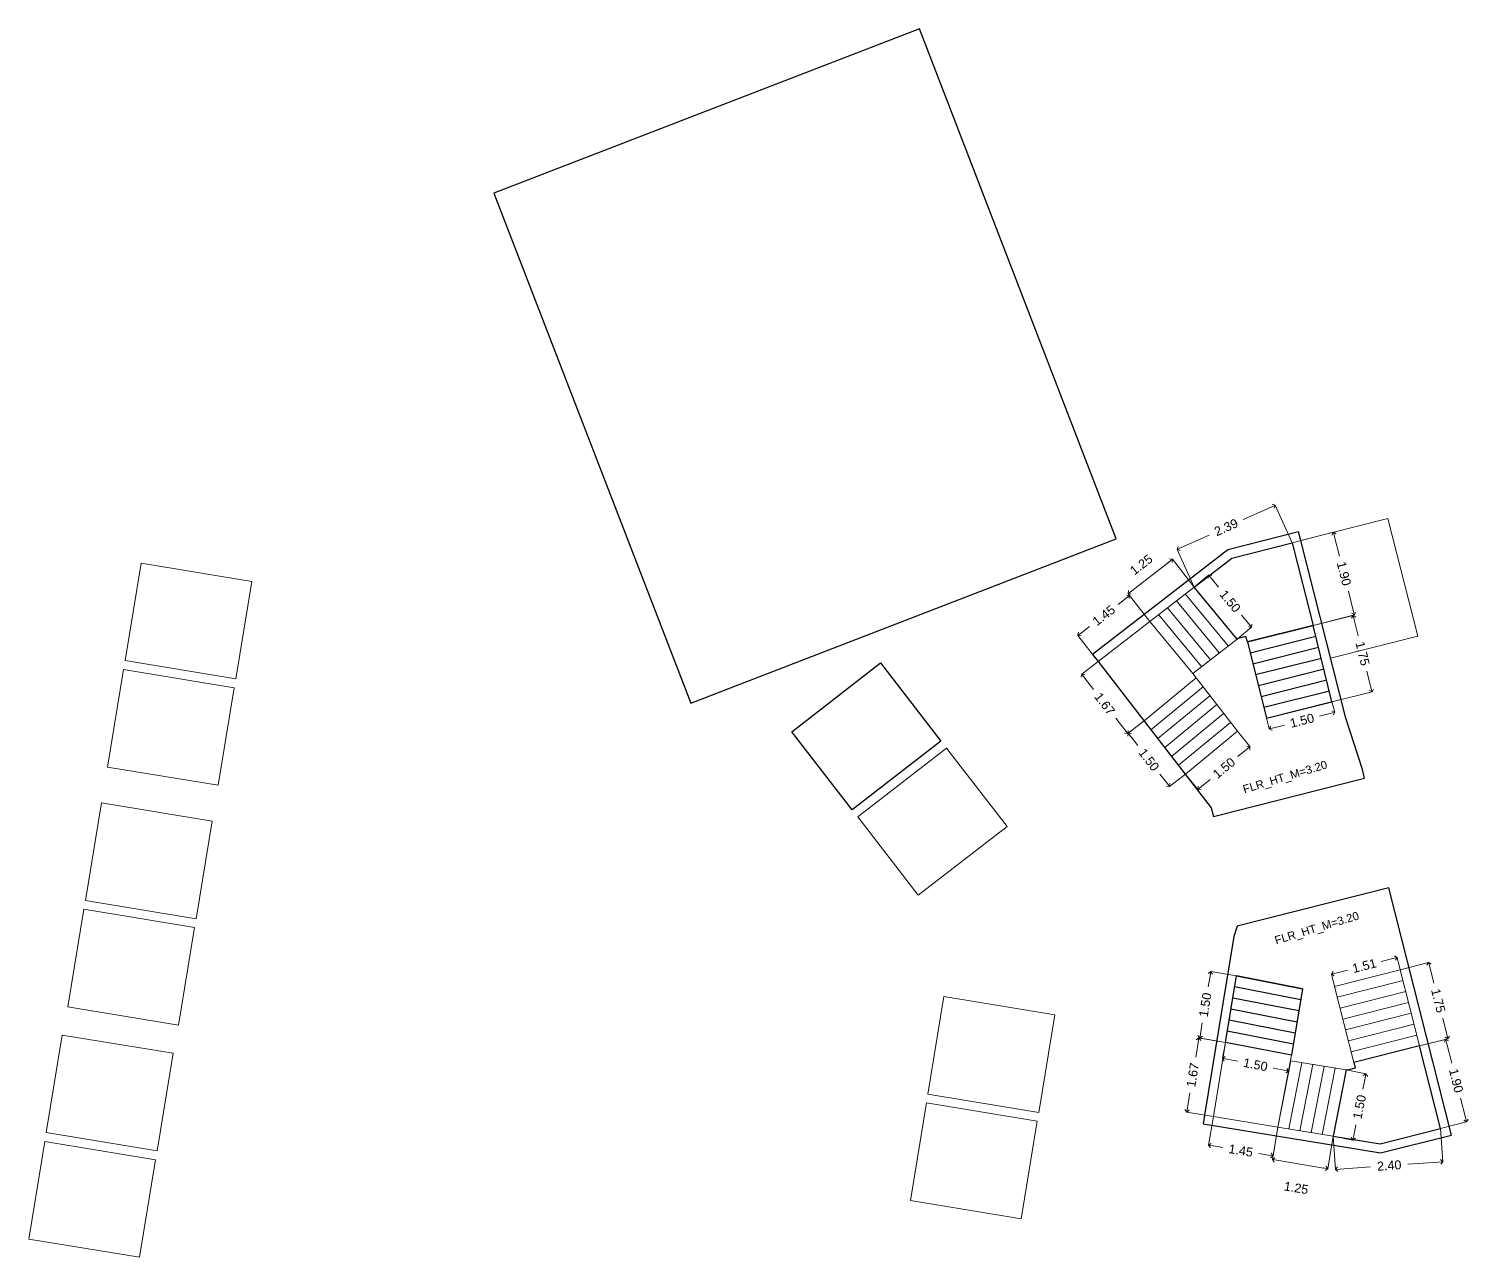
# Model space of a CAD drawing. Header units: metres. Extents: x 0 to 2611, y 0 to 3637.
# Drawn here: x 2385.26 to 2417.3, y 3242.63 to 3269.97 of the extents above; entities that cross this region are included whole.
import ezdxf

# ---------------------------------------------------------------- set-up
doc = ezdxf.new("R2010")
doc.units = ezdxf.units.M
doc.header["$LTSCALE"] = 0.1
for name, color, linetype in [('BLK_1_FLR_1_CARPET_AREA', 4, 'Continuous'), ('BLK_1_FLR_1_LIFT_16', 1, 'Continuous'), ('BLK_1_FLR_1_STAIR_7', 7, 'Continuous'), ('BLK_1_FLR_1_STAIR_7_FLIGHT_3', 7, 'Continuous'), ('BLK_1_FLR_1_STAIR_7_LANDING_2', 7, 'Continuous'), ('BLK_1_FLR_1_STAIR_8', 7, 'Continuous'), ('BLK_1_FLR_1_STAIR_8_FLIGHT_3', 7, 'Continuous'), ('BLK_1_FLR_1_STAIR_8_LANDING_2', 7, 'Continuous')]:
    doc.layers.add(name, color=color, linetype=linetype)
for name, color, linetype, lineweight in [('BLK_1_FLR_1_LIFT_17', 1, 'Continuous', 0), ('BLK_1_FLR_1_LIFT_18', 1, 'Continuous', 0), ('BLK_1_FLR_1_LIFT_19', 1, 'Continuous', 0), ('BLK_1_FLR_1_LIFT_20', 1, 'Continuous', 0), ('BLK_1_FLR_1_LIFT_21', 1, 'Continuous', 0), ('BLK_1_FLR_1_LIFT_22', 1, 'Continuous', 0), ('BLK_1_FLR_1_LIFT_23', 1, 'Continuous', 0), ('BLK_1_FLR_1_LIFT_24', 1, 'Continuous', 0), ('BLK_1_FLR_1_LIFT_25', 1, 'Continuous', 0), ('BLK_1_FLR_1_LIFT_26', 1, 'Continuous', 0), ('BLK_1_FLR_1_STAIR_7_FLIGHT_1', 7, 'Continuous', 0), ('BLK_1_FLR_1_STAIR_7_FLIGHT_2', 7, 'Continuous', 0), ('BLK_1_FLR_1_STAIR_7_LANDING_1', 7, 'Continuous', 0), ('BLK_1_FLR_1_STAIR_8_FLIGHT_1', 7, 'Continuous', 0), ('BLK_1_FLR_1_STAIR_8_FLIGHT_2', 7, 'Continuous', 0), ('BLK_1_FLR_1_STAIR_8_LANDING_1', 7, 'Continuous', 0), ('PLAN', 7, 'Continuous', 40)]:
    doc.layers.add(name, color=color, linetype=linetype, lineweight=lineweight)
doc.styles.add('Arial', font='arial.ttf', dxfattribs={"height": 0.2})
doc.styles.get("Standard").update_dxf_attribs({"font": 'arial.ttf'})
doc.dimstyles.new('Standard$0', dxfattribs={"dimtxt": 0.2, "dimasz": 0.1, "dimexe": 0, "dimexo": 0, "dimgap": 0.1525, "dimtad": 0, "dimzin": 3, "dimdsep": 46, "dimtxsty": 'Arial', "dimblk": 'OPEN90', "dimcen": 0.09, "dimclrd": 8, "dimclre": 8, "dimclrt": 7, "dimadec": 0, "dimazin": 0, "dimtfac": 1, "dimtofl": 0, "dimtmove": 2, "dimatfit": 2, "dimfxl": 1, "dimtolj": 1, "dimtzin": 0, "dimlwd": 9, "dimlwe": 9, "dimarcsym": 0})

# ---------------------------------------------------------------- blocks, each defined once
blk = doc.blocks.new('_Open90')
at = {"layer": 'PLAN', "color": 0, "lineweight": -2}
for p, q in [((0, 0), (-1, 0)), ((-0.5, 0.5), (0, 0)), ((0, 0), (-0.5, -0.5))]:
    blk.add_line(p, q, dxfattribs=at)
blk = doc.blocks.new('*D117')
at = {"layer": 'BLK_1_FLR_1_STAIR_7_FLIGHT_2', "color": 8, "lineweight": 9, "transparency": 16777216}
for p, q in [((2410.637, 3258.105), (2409.807, 3257.461)), ((2411.197, 3257.547), (2410.716, 3258.166)), ((2410.209, 3256.78), (2409.728, 3257.4))]:
    blk.add_line(p, q, dxfattribs=at)
at = {"layer": 'Defpoints', "color": 0, "transparency": 16777216}
for p in [(2409.728, 3257.4), (2411.197, 3257.547, -0.001), (2410.209, 3256.78, -0.001)]:
    blk.add_point(p, dxfattribs=at)
at = {"layer": 'BLK_1_FLR_1_STAIR_7_FLIGHT_2', "color": 8, "lineweight": 9, "transparency": 16777216, "xscale": 0.1, "yscale": 0.1, "zscale": 0.1}
for p, rotation in [((2410.716, 3258.166), 37.80368341313372), ((2409.728, 3257.4), 217.8036834131335)]:
    blk.add_blockref('_Open90', p, dxfattribs=dict(at, rotation=rotation))
at = {"layer": 'BLK_1_FLR_1_STAIR_7_FLIGHT_2', "color": 7, "transparency": 16777216, "insert": (2410.02, 3258.045), "char_height": 0.2, "attachment_point": 5, "rotation": 37.8037, "style": 'Arial'}
blk.add_mtext('\\A1;1.25', dxfattribs=at)
blk = doc.blocks.new('*D118')
at = {"layer": 'BLK_1_FLR_1_STAIR_7_FLIGHT_2', "color": 8, "lineweight": 9, "transparency": 16777216}
for p, q in [((2411.197, 3257.547), (2411.519, 3257.812)), ((2411.582, 3257.735), (2411.74, 3257.543)), ((2412.411, 3256.731), (2412.253, 3256.922)), ((2412.153, 3256.388), (2412.475, 3256.653))]:
    blk.add_line(p, q, dxfattribs=at)
at = {"layer": 'Defpoints', "color": 0, "transparency": 16777216}
for p in [(2411.519, 3257.812), (2411.197, 3257.547, -0.001), (2412.153, 3256.388, -0.001)]:
    blk.add_point(p, dxfattribs=at)
at = {"layer": 'BLK_1_FLR_1_STAIR_7_FLIGHT_2', "color": 8, "lineweight": 9, "transparency": 16777216, "xscale": 0.1, "yscale": 0.1, "zscale": 0.1}
for p, rotation in [((2411.519, 3257.812), 129.5226116136823), ((2412.475, 3256.653), 309.5226116136823)]:
    blk.add_blockref('_Open90', p, dxfattribs=dict(at, rotation=rotation))
at = {"layer": 'BLK_1_FLR_1_STAIR_7_FLIGHT_2', "color": 7, "transparency": 16777216, "insert": (2411.997, 3257.233), "char_height": 0.2, "attachment_point": 5, "rotation": 309.5226, "style": 'Arial'}
blk.add_mtext('\\A1;1.50', dxfattribs=at)
blk = doc.blocks.new('*D119')
at = {"layer": 'BLK_1_FLR_1_STAIR_7_FLIGHT_3', "color": 8, "lineweight": 9, "transparency": 16777216}
for p, q in [((2413.844, 3256.695), (2414.735, 3256.916)), ((2414.759, 3256.819), (2414.849, 3256.458)), ((2415.132, 3255.314), (2415.043, 3255.675)), ((2414.264, 3254.996), (2415.156, 3255.217))]:
    blk.add_line(p, q, dxfattribs=at)
at = {"layer": 'Defpoints', "color": 0, "transparency": 16777216}
for p in [(2413.844, 3256.695, -0.001), (2415.156, 3255.217), (2414.264, 3254.996, -0.001)]:
    blk.add_point(p, dxfattribs=at)
at = {"layer": 'BLK_1_FLR_1_STAIR_7_FLIGHT_3', "color": 8, "lineweight": 9, "transparency": 16777216, "xscale": 0.1, "yscale": 0.1, "zscale": 0.1}
for p, rotation in [((2414.735, 3256.916), 103.9040227827739), ((2415.156, 3255.217), 283.9040227827741)]:
    blk.add_blockref('_Open90', p, dxfattribs=dict(at, rotation=rotation))
at = {"layer": 'BLK_1_FLR_1_STAIR_7_FLIGHT_3', "color": 7, "transparency": 16777216, "insert": (2414.946, 3256.066), "char_height": 0.2, "attachment_point": 5, "rotation": 283.904, "style": 'Arial'}
blk.add_mtext('\\A1;1.75', dxfattribs=at)
blk = doc.blocks.new('*D120')
at = {"layer": 'BLK_1_FLR_1_STAIR_7_FLIGHT_3', "color": 8, "lineweight": 9, "transparency": 16777216}
for p, q in [((2414.264, 3254.996), (2414.325, 3254.759)), ((2412.81, 3254.628), (2412.87, 3254.39)), ((2412.967, 3254.415), (2413.207, 3254.476)), ((2414.228, 3254.734), (2413.988, 3254.673))]:
    blk.add_line(p, q, dxfattribs=at)
at = {"layer": 'Defpoints', "color": 0, "transparency": 16777216}
for p in [(2414.264, 3254.996, -0.001), (2412.81, 3254.628, -0.001), (2412.87, 3254.39)]:
    blk.add_point(p, dxfattribs=at)
at = {"layer": 'BLK_1_FLR_1_STAIR_7_FLIGHT_3', "color": 8, "lineweight": 9, "transparency": 16777216, "xscale": 0.1, "yscale": 0.1, "zscale": 0.1}
for p, rotation in [((2414.325, 3254.759), 14.2100642289319), ((2412.87, 3254.39), 194.2100642289318)]:
    blk.add_blockref('_Open90', p, dxfattribs=dict(at, rotation=rotation))
at = {"layer": 'BLK_1_FLR_1_STAIR_7_FLIGHT_3', "color": 7, "transparency": 16777216, "insert": (2413.598, 3254.575), "char_height": 0.2, "attachment_point": 5, "rotation": 14.2101, "style": 'Arial'}
blk.add_mtext('\\A1;1.50', dxfattribs=at)
blk = doc.blocks.new('*D121')
at = {"layer": 'BLK_1_FLR_1_STAIR_7_FLIGHT_1', "color": 8, "lineweight": 9, "transparency": 16777216}
for p, q in [((2410.083, 3254.569), (2409.73, 3254.296)), ((2409.792, 3254.217), (2409.943, 3254.021)), ((2410.588, 3253.189), (2410.436, 3253.385)), ((2411.001, 3253.382), (2410.649, 3253.109))]:
    blk.add_line(p, q, dxfattribs=at)
at = {"layer": 'Defpoints', "color": 0, "transparency": 16777216}
for p in [(2410.083, 3254.569, -0.001), (2409.73, 3254.296), (2411.001, 3253.382, -0.001)]:
    blk.add_point(p, dxfattribs=at)
at = {"layer": 'BLK_1_FLR_1_STAIR_7_FLIGHT_1', "color": 8, "lineweight": 9, "transparency": 16777216, "xscale": 0.1, "yscale": 0.1, "zscale": 0.1}
for p, rotation in [((2409.73, 3254.296), 127.7445963130572), ((2410.649, 3253.109), 307.7445963130572)]:
    blk.add_blockref('_Open90', p, dxfattribs=dict(at, rotation=rotation))
at = {"layer": 'BLK_1_FLR_1_STAIR_7_FLIGHT_1', "color": 7, "transparency": 16777216, "insert": (2410.19, 3253.703), "char_height": 0.2, "attachment_point": 5, "rotation": 307.7446, "style": 'Arial'}
blk.add_mtext('\\A1;1.50', dxfattribs=at)
blk = doc.blocks.new('*D122')
at = {"layer": 'BLK_1_FLR_1_STAIR_7_FLIGHT_1', "color": 8, "lineweight": 9, "transparency": 16777216}
for p, q in [((2412.159, 3254.337), (2412.44, 3253.997)), ((2412.363, 3253.933), (2412.172, 3253.776)), ((2411.001, 3253.382), (2411.282, 3253.042)), ((2411.359, 3253.106), (2411.551, 3253.263))]:
    blk.add_line(p, q, dxfattribs=at)
at = {"layer": 'Defpoints', "color": 0, "transparency": 16777216}
for p in [(2412.159, 3254.337, -0.001), (2411.001, 3253.382, -0.001), (2411.282, 3253.042)]:
    blk.add_point(p, dxfattribs=at)
at = {"layer": 'BLK_1_FLR_1_STAIR_7_FLIGHT_1', "color": 8, "lineweight": 9, "transparency": 16777216, "xscale": 0.1, "yscale": 0.1, "zscale": 0.1}
for p, rotation in [((2412.44, 3253.997), 39.52261172621025), ((2411.282, 3253.042), 219.5226117262103)]:
    blk.add_blockref('_Open90', p, dxfattribs=dict(at, rotation=rotation))
at = {"layer": 'BLK_1_FLR_1_STAIR_7_FLIGHT_1', "color": 7, "transparency": 16777216, "insert": (2411.861, 3253.519), "char_height": 0.2, "attachment_point": 5, "rotation": 39.5226, "style": 'Arial'}
blk.add_mtext('\\A1;1.50', dxfattribs=at)
blk = doc.blocks.new('*D123')
at = {"layer": 'BLK_1_FLR_1_STAIR_7_LANDING_2', "color": 8, "lineweight": 9, "transparency": 16777216}
for p, q in [((2413.378, 3258.533), (2414.298, 3258.766)), ((2414.322, 3258.669), (2414.432, 3258.237)), ((2414.739, 3257.025), (2414.63, 3257.457)), ((2413.844, 3256.695), (2414.763, 3256.928))]:
    blk.add_line(p, q, dxfattribs=at)
at = {"layer": 'Defpoints', "color": 0, "transparency": 16777216}
for p in [(2413.378, 3258.533, -0.001), (2414.763, 3256.928), (2413.844, 3256.695, -0.001)]:
    blk.add_point(p, dxfattribs=at)
at = {"layer": 'BLK_1_FLR_1_STAIR_7_LANDING_2', "color": 8, "lineweight": 9, "transparency": 16777216, "xscale": 0.1, "yscale": 0.1, "zscale": 0.1}
for p, rotation in [((2414.298, 3258.766), 104.2100641401469), ((2414.763, 3256.928), 284.2100641401469)]:
    blk.add_blockref('_Open90', p, dxfattribs=dict(at, rotation=rotation))
at = {"layer": 'BLK_1_FLR_1_STAIR_7_LANDING_2', "color": 7, "transparency": 16777216, "insert": (2414.531, 3257.847), "char_height": 0.2, "attachment_point": 5, "rotation": 284.2101, "style": 'Arial'}
blk.add_mtext('\\A1;1.90', dxfattribs=at)
blk = doc.blocks.new('*D124')
at = {"layer": 'BLK_1_FLR_1_STAIR_7_LANDING_1', "color": 8, "lineweight": 9, "transparency": 16777216}
for p, q in [((2409.059, 3255.891), (2408.694, 3255.609)), ((2408.756, 3255.53), (2408.96, 3255.266)), ((2409.657, 3254.366), (2409.453, 3254.629)), ((2410.083, 3254.569), (2409.718, 3254.287))]:
    blk.add_line(p, q, dxfattribs=at)
at = {"layer": 'Defpoints', "color": 0, "transparency": 16777216}
for p in [(2409.059, 3255.891, -0.001), (2408.694, 3255.609), (2410.083, 3254.569, -0.001)]:
    blk.add_point(p, dxfattribs=at)
at = {"layer": 'BLK_1_FLR_1_STAIR_7_LANDING_1', "color": 8, "lineweight": 9, "transparency": 16777216, "xscale": 0.1, "yscale": 0.1, "zscale": 0.1}
for p, rotation in [((2408.694, 3255.609), 127.7445963072717), ((2409.718, 3254.287), 307.7445963072717)]:
    blk.add_blockref('_Open90', p, dxfattribs=dict(at, rotation=rotation))
at = {"layer": 'BLK_1_FLR_1_STAIR_7_LANDING_1', "color": 7, "transparency": 16777216, "insert": (2409.206, 3254.948), "char_height": 0.2, "attachment_point": 5, "rotation": 307.7446, "style": 'Arial'}
blk.add_mtext('\\A1;1.67', dxfattribs=at)
blk = doc.blocks.new('*D125')
at = {"layer": 'BLK_1_FLR_1_STAIR_7_LANDING_1', "color": 8, "lineweight": 9, "transparency": 16777216}
for p, q in [((2410.209, 3256.78), (2409.761, 3257.36)), ((2409.682, 3257.298), (2409.505, 3257.162)), ((2409.059, 3255.891), (2408.611, 3256.47)), ((2408.69, 3256.532), (2408.867, 3256.668))]:
    blk.add_line(p, q, dxfattribs=at)
at = {"layer": 'Defpoints', "color": 0, "transparency": 16777216}
for p in [(2410.209, 3256.78, -0.001), (2408.611, 3256.47), (2409.059, 3255.891, -0.001)]:
    blk.add_point(p, dxfattribs=at)
at = {"layer": 'BLK_1_FLR_1_STAIR_7_LANDING_1', "color": 8, "lineweight": 9, "transparency": 16777216, "xscale": 0.1, "yscale": 0.1, "zscale": 0.1}
for p, rotation in [((2409.761, 3257.36), 37.71290146809902), ((2408.611, 3256.47), 217.712901468099)]:
    blk.add_blockref('_Open90', p, dxfattribs=dict(at, rotation=rotation))
at = {"layer": 'BLK_1_FLR_1_STAIR_7_LANDING_1', "color": 7, "transparency": 16777216, "insert": (2409.186, 3256.915), "char_height": 0.2, "attachment_point": 5, "rotation": 37.7129, "style": 'Arial'}
blk.add_mtext('\\A1;1.45', dxfattribs=at)
blk = doc.blocks.new('*D126')
at = {"layer": 'BLK_1_FLR_1_STAIR_7_LANDING_2', "color": 8, "lineweight": 9, "transparency": 16777216}
for p, q in [((2412.909, 3259.329), (2412.287, 3259.048)), ((2413.378, 3258.533), (2413, 3259.37)), ((2410.91, 3258.425), (2411.532, 3258.706)), ((2411.197, 3257.547), (2410.819, 3258.384))]:
    blk.add_line(p, q, dxfattribs=at)
at = {"layer": 'Defpoints', "color": 0, "transparency": 16777216}
for p in [(2413, 3259.37), (2413.378, 3258.533, -0.001), (2411.197, 3257.547, -0.001)]:
    blk.add_point(p, dxfattribs=at)
at = {"layer": 'BLK_1_FLR_1_STAIR_7_LANDING_2', "color": 8, "lineweight": 9, "transparency": 16777216, "xscale": 0.1, "yscale": 0.1, "zscale": 0.1}
for p, rotation in [((2413, 3259.37), 24.33606622832225), ((2410.819, 3258.384), 204.3360662283223)]:
    blk.add_blockref('_Open90', p, dxfattribs=dict(at, rotation=rotation))
at = {"layer": 'BLK_1_FLR_1_STAIR_7_LANDING_2', "color": 7, "transparency": 16777216, "insert": (2411.909, 3258.877), "char_height": 0.2, "attachment_point": 5, "rotation": 24.3361, "style": 'Arial'}
blk.add_mtext('\\A1;2.39', dxfattribs=at)
blk = doc.blocks.new('*D127')
at = {"layer": 'BLK_1_FLR_1_STAIR_8_FLIGHT_1', "color": 8, "lineweight": 9, "transparency": 16777216}
for p, q in [((2415.785, 3249.03), (2416.415, 3249.189)), ((2416.44, 3249.092), (2416.531, 3248.732)), ((2416.82, 3247.59), (2416.729, 3247.95)), ((2416.215, 3247.333), (2416.845, 3247.493))]:
    blk.add_line(p, q, dxfattribs=at)
at = {"layer": 'Defpoints', "color": 0, "transparency": 16777216}
for p in [(2415.785, 3249.03, 0), (2416.845, 3247.493), (2416.215, 3247.333, 0)]:
    blk.add_point(p, dxfattribs=at)
at = {"layer": 'BLK_1_FLR_1_STAIR_8_FLIGHT_1', "color": 8, "lineweight": 9, "transparency": 16777216, "xscale": 0.1, "yscale": 0.1, "zscale": 0.1}
for p, rotation in [((2416.415, 3249.189), 104.2100641402182), ((2416.845, 3247.493), 284.2100641402182)]:
    blk.add_blockref('_Open90', p, dxfattribs=dict(at, rotation=rotation))
at = {"layer": 'BLK_1_FLR_1_STAIR_8_FLIGHT_1', "color": 7, "transparency": 16777216, "insert": (2416.63, 3248.341), "char_height": 0.2, "attachment_point": 5, "rotation": 284.2101, "style": 'Arial'}
blk.add_mtext('\\A1;1.75', dxfattribs=at)
blk = doc.blocks.new('*D128')
at = {"layer": 'BLK_1_FLR_1_STAIR_8_FLIGHT_1', "color": 8, "lineweight": 9, "transparency": 16777216}
for p, q in [((2415.619, 3249.277), (2415.356, 3249.211)), ((2415.785, 3249.03), (2415.716, 3249.302)), ((2414.322, 3248.659), (2414.253, 3248.931)), ((2414.35, 3248.956), (2414.613, 3249.022))]:
    blk.add_line(p, q, dxfattribs=at)
at = {"layer": 'Defpoints', "color": 0, "transparency": 16777216}
for p in [(2415.785, 3249.03, 0), (2414.253, 3248.931), (2414.322, 3248.659, 0)]:
    blk.add_point(p, dxfattribs=at)
at = {"layer": 'BLK_1_FLR_1_STAIR_8_FLIGHT_1', "color": 8, "lineweight": 9, "transparency": 16777216, "xscale": 0.1, "yscale": 0.1, "zscale": 0.1}
for p, rotation in [((2415.716, 3249.302), 14.21006422990144), ((2414.253, 3248.931), 194.2100642299014)]:
    blk.add_blockref('_Open90', p, dxfattribs=dict(at, rotation=rotation))
at = {"layer": 'BLK_1_FLR_1_STAIR_8_FLIGHT_1', "color": 7, "transparency": 16777216, "insert": (2414.984, 3249.116), "char_height": 0.2, "attachment_point": 5, "rotation": 14.2101, "style": 'Arial'}
blk.add_mtext('\\A1;1.51', dxfattribs=at)
blk = doc.blocks.new('*D129')
at = {"layer": 'BLK_1_FLR_1_STAIR_8_FLIGHT_2', "color": 8, "lineweight": 9, "transparency": 16777216}
for p, q in [((2414.581, 3246.798), (2415.021, 3246.711)), ((2415.002, 3246.613), (2414.954, 3246.37)), ((2414.75, 3245.337), (2414.798, 3245.58)), ((2414.291, 3245.325), (2414.731, 3245.239))]:
    blk.add_line(p, q, dxfattribs=at)
at = {"layer": 'Defpoints', "color": 0, "transparency": 16777216}
for p in [(2414.581, 3246.798, 0), (2414.291, 3245.325, 0), (2414.731, 3245.239)]:
    blk.add_point(p, dxfattribs=at)
at = {"layer": 'BLK_1_FLR_1_STAIR_8_FLIGHT_2', "color": 8, "lineweight": 9, "transparency": 16777216, "xscale": 0.1, "yscale": 0.1, "zscale": 0.1}
for p, rotation in [((2415.021, 3246.711), 78.85225358616057), ((2414.731, 3245.239), 258.8522535861605)]:
    blk.add_blockref('_Open90', p, dxfattribs=dict(at, rotation=rotation))
at = {"layer": 'BLK_1_FLR_1_STAIR_8_FLIGHT_2', "color": 7, "transparency": 16777216, "insert": (2414.876, 3245.975), "char_height": 0.2, "attachment_point": 5, "rotation": 78.8523, "style": 'Arial'}
blk.add_mtext('\\A1;1.50', dxfattribs=at)
blk = doc.blocks.new('*D130')
at = {"layer": 'BLK_1_FLR_1_STAIR_8_FLIGHT_2', "color": 8, "lineweight": 9, "transparency": 16777216}
for p, q in [((2413.058, 3245.528), (2412.939, 3244.803)), ((2414.291, 3245.325), (2414.172, 3244.6)), ((2414.073, 3244.616), (2413.037, 3244.787))]:
    blk.add_line(p, q, dxfattribs=at)
at = {"layer": 'Defpoints', "color": 0, "transparency": 16777216}
for p in [(2413.058, 3245.528, 0), (2414.291, 3245.325, 0), (2412.939, 3244.803)]:
    blk.add_point(p, dxfattribs=at)
at = {"layer": 'BLK_1_FLR_1_STAIR_8_FLIGHT_2', "color": 8, "lineweight": 9, "transparency": 16777216, "xscale": 0.1, "yscale": 0.1, "zscale": 0.1}
for p, rotation in [((2412.939, 3244.803), 170.6459484127541), ((2414.172, 3244.6), 350.6459484127542)]:
    blk.add_blockref('_Open90', p, dxfattribs=dict(at, rotation=rotation))
at = {"layer": 'BLK_1_FLR_1_STAIR_8_FLIGHT_2', "color": 7, "transparency": 16777216, "insert": (2413.468, 3244.173), "char_height": 0.2, "attachment_point": 5, "rotation": 350.6459, "style": 'Arial'}
blk.add_mtext('\\A1;1.25', dxfattribs=at)
blk = doc.blocks.new('*D131')
at = {"layer": 'BLK_1_FLR_1_STAIR_8_FLIGHT_3', "color": 8, "lineweight": 9, "transparency": 16777216}
for p, q in [((2411.895, 3247.413), (2411.826, 3247.06)), ((2413.367, 3247.124), (2413.298, 3246.771)), ((2411.924, 3247.041), (2412.167, 3246.993)), ((2413.2, 3246.791), (2412.957, 3246.838))]:
    blk.add_line(p, q, dxfattribs=at)
at = {"layer": 'Defpoints', "color": 0, "transparency": 16777216}
for p in [(2411.895, 3247.413, -0.001), (2413.367, 3247.124, -0.001), (2411.826, 3247.06)]:
    blk.add_point(p, dxfattribs=at)
at = {"layer": 'BLK_1_FLR_1_STAIR_8_FLIGHT_3', "color": 8, "lineweight": 9, "transparency": 16777216, "xscale": 0.1, "yscale": 0.1, "zscale": 0.1}
for p, rotation in [((2411.826, 3247.06), 168.8975166958058), ((2413.298, 3246.771), 348.8975166958058)]:
    blk.add_blockref('_Open90', p, dxfattribs=dict(at, rotation=rotation))
at = {"layer": 'BLK_1_FLR_1_STAIR_8_FLIGHT_3', "color": 7, "transparency": 16777216, "insert": (2412.562, 3246.916), "char_height": 0.2, "attachment_point": 5, "rotation": 348.8975, "style": 'Arial'}
blk.add_mtext('\\A1;1.50', dxfattribs=at)
blk = doc.blocks.new('*D132')
at = {"layer": 'BLK_1_FLR_1_STAIR_8_FLIGHT_3', "color": 8, "lineweight": 9, "transparency": 16777216}
for p, q in [((2411.55, 3248.889), (2411.509, 3248.645)), ((2412.138, 3248.894), (2411.566, 3248.988)), ((2411.339, 3247.606), (2411.379, 3247.85)), ((2411.895, 3247.413), (2411.323, 3247.507))]:
    blk.add_line(p, q, dxfattribs=at)
at = {"layer": 'Defpoints', "color": 0, "transparency": 16777216}
for p in [(2412.138, 3248.894, -0.001), (2411.323, 3247.507), (2411.895, 3247.413, -0.001)]:
    blk.add_point(p, dxfattribs=at)
at = {"layer": 'BLK_1_FLR_1_STAIR_8_FLIGHT_3', "color": 8, "lineweight": 9, "transparency": 16777216, "xscale": 0.1, "yscale": 0.1, "zscale": 0.1}
for p, rotation in [((2411.566, 3248.988), 80.67553199315991), ((2411.323, 3247.507), 260.67553199316)]:
    blk.add_blockref('_Open90', p, dxfattribs=dict(at, rotation=rotation))
at = {"layer": 'BLK_1_FLR_1_STAIR_8_FLIGHT_3', "color": 7, "transparency": 16777216, "insert": (2411.444, 3248.248), "char_height": 0.2, "attachment_point": 5, "rotation": 80.6755, "style": 'Arial'}
blk.add_mtext('\\A1;1.50', dxfattribs=at)
blk = doc.blocks.new('*D133')
at = {"layer": 'BLK_1_FLR_1_STAIR_8_LANDING_1', "color": 8, "lineweight": 9, "transparency": 16777216}
for p, q in [((2411.895, 3247.413), (2411.302, 3247.511)), ((2411.286, 3247.412), (2411.232, 3247.083)), ((2411.047, 3245.959), (2411.101, 3246.288)), ((2411.624, 3245.763), (2411.031, 3245.86))]:
    blk.add_line(p, q, dxfattribs=at)
at = {"layer": 'Defpoints', "color": 0, "transparency": 16777216}
for p in [(2411.895, 3247.413, -0.001), (2411.031, 3245.86), (2411.624, 3245.763, -0.001)]:
    blk.add_point(p, dxfattribs=at)
at = {"layer": 'BLK_1_FLR_1_STAIR_8_LANDING_1', "color": 8, "lineweight": 9, "transparency": 16777216, "xscale": 0.1, "yscale": 0.1, "zscale": 0.1}
for p, rotation in [((2411.302, 3247.511), 80.67553200184702), ((2411.031, 3245.86), 260.675532001847)]:
    blk.add_blockref('_Open90', p, dxfattribs=dict(at, rotation=rotation))
at = {"layer": 'BLK_1_FLR_1_STAIR_8_LANDING_1', "color": 7, "transparency": 16777216, "insert": (2411.166, 3246.686), "char_height": 0.2, "attachment_point": 5, "rotation": 80.6755, "style": 'Arial'}
blk.add_mtext('\\A1;1.67', dxfattribs=at)
blk = doc.blocks.new('*D134')
at = {"layer": 'BLK_1_FLR_1_STAIR_8_LANDING_1', "color": 8, "lineweight": 9, "transparency": 16777216}
for p, q in [((2411.624, 3245.763), (2411.519, 3245.122)), ((2413.058, 3245.528), (2412.953, 3244.887)), ((2411.618, 3245.106), (2411.838, 3245.07)), ((2412.855, 3244.903), (2412.634, 3244.939))]:
    blk.add_line(p, q, dxfattribs=at)
at = {"layer": 'Defpoints', "color": 0, "transparency": 16777216}
for p in [(2411.624, 3245.763, -0.001), (2413.058, 3245.528, -0.001), (2411.519, 3245.122)]:
    blk.add_point(p, dxfattribs=at)
at = {"layer": 'BLK_1_FLR_1_STAIR_8_LANDING_1', "color": 8, "lineweight": 9, "transparency": 16777216, "xscale": 0.1, "yscale": 0.1, "zscale": 0.1}
for p, rotation in [((2411.519, 3245.122), 170.7072269637881), ((2412.953, 3244.887), 350.7072269637882)]:
    blk.add_blockref('_Open90', p, dxfattribs=dict(at, rotation=rotation))
at = {"layer": 'BLK_1_FLR_1_STAIR_8_LANDING_1', "color": 7, "transparency": 16777216, "insert": (2412.236, 3245.004), "char_height": 0.2, "attachment_point": 5, "rotation": 350.7072, "style": 'Arial'}
blk.add_mtext('\\A1;1.45', dxfattribs=at)
blk = doc.blocks.new('*D135')
at = {"layer": 'BLK_1_FLR_1_STAIR_8_LANDING_2', "color": 8, "lineweight": 9, "transparency": 16777216}
for p, q in [((2416.215, 3247.333), (2416.795, 3247.48)), ((2416.82, 3247.383), (2416.929, 3246.951)), ((2417.236, 3245.739), (2417.127, 3246.171)), ((2416.68, 3245.495), (2417.261, 3245.642))]:
    blk.add_line(p, q, dxfattribs=at)
at = {"layer": 'Defpoints', "color": 0, "transparency": 16777216}
for p in [(2416.215, 3247.333, 0), (2417.261, 3245.642), (2416.68, 3245.495, 0)]:
    blk.add_point(p, dxfattribs=at)
at = {"layer": 'BLK_1_FLR_1_STAIR_8_LANDING_2', "color": 8, "lineweight": 9, "transparency": 16777216, "xscale": 0.1, "yscale": 0.1, "zscale": 0.1}
for p, rotation in [((2416.795, 3247.48), 104.2100641372238), ((2417.261, 3245.642), 284.2100641372238)]:
    blk.add_blockref('_Open90', p, dxfattribs=dict(at, rotation=rotation))
at = {"layer": 'BLK_1_FLR_1_STAIR_8_LANDING_2', "color": 7, "transparency": 16777216, "insert": (2417.028, 3246.561), "char_height": 0.2, "attachment_point": 5, "rotation": 284.2101, "style": 'Arial'}
blk.add_mtext('\\A1;1.90', dxfattribs=at)
blk = doc.blocks.new('*D136')
at = {"layer": 'BLK_1_FLR_1_STAIR_8_LANDING_2', "color": 8, "lineweight": 9, "transparency": 16777216}
for p, q in [((2414.291, 3245.325), (2414.344, 3244.586)), ((2416.68, 3245.495), (2416.733, 3244.756)), ((2414.443, 3244.593), (2415.125, 3244.642)), ((2416.633, 3244.749), (2415.951, 3244.7))]:
    blk.add_line(p, q, dxfattribs=at)
at = {"layer": 'Defpoints', "color": 0, "transparency": 16777216}
for p in [(2414.291, 3245.325, 0), (2416.68, 3245.495, 0), (2416.733, 3244.756)]:
    blk.add_point(p, dxfattribs=at)
at = {"layer": 'BLK_1_FLR_1_STAIR_8_LANDING_2', "color": 8, "lineweight": 9, "transparency": 16777216, "xscale": 0.1, "yscale": 0.1, "zscale": 0.1}
for p, rotation in [((2414.344, 3244.586), 184.0625935155147), ((2416.733, 3244.756), 4.062593515514707)]:
    blk.add_blockref('_Open90', p, dxfattribs=dict(at, rotation=rotation))
at = {"layer": 'BLK_1_FLR_1_STAIR_8_LANDING_2', "color": 7, "transparency": 16777216, "insert": (2415.538, 3244.671), "char_height": 0.2, "attachment_point": 5, "rotation": 4.0626, "style": 'Arial'}
blk.add_mtext('\\A1;2.40', dxfattribs=at)

msp = doc.modelspace()

# ---------------------------------------------------------------- linework, layer by layer
at = {"layer": 'BLK_1_FLR_1_CARPET_AREA', "color": 14, "elevation": 0}
msp.add_lwpolyline([(2399.991, 3254.966), (2409.462, 3258.62), (2405.083, 3269.974), (2395.609, 3266.318)], close=True, dxfattribs=at)
at = {"layer": 'BLK_1_FLR_1_LIFT_16', "color": 1, "elevation": -0.002}
msp.add_lwpolyline([(2403.586, 3252.588), (2402.239, 3254.328), (2404.215, 3255.858), (2405.562, 3254.119)], close=True, dxfattribs=at)
at = {"layer": 'BLK_1_FLR_1_LIFT_17', "color": 1, "elevation": -0.002}
msp.add_lwpolyline([(2405.055, 3250.691), (2403.708, 3252.43), (2405.685, 3253.961), (2407.032, 3252.221)], close=True, dxfattribs=at)
at = {"layer": 'BLK_1_FLR_1_LIFT_18', "color": 1, "elevation": -0.002}
msp.add_lwpolyline([(2405.27, 3246.26), (2405.627, 3248.431), (2408.094, 3248.026), (2407.737, 3245.855)], close=True, dxfattribs=at)
at = {"layer": 'BLK_1_FLR_1_LIFT_19', "color": 1, "elevation": -0.002}
msp.add_lwpolyline([(2404.881, 3243.892), (2405.238, 3246.063), (2407.701, 3245.658), (2407.344, 3243.487)], close=True, dxfattribs=at)
at = {"layer": 'BLK_1_FLR_1_LIFT_20', "color": 2, "elevation": -0.001}
msp.add_lwpolyline([(2413.572, 3258.583), (2415.511, 3259.073), (2416.174, 3256.456), (2414.235, 3255.965)], close=True, dxfattribs=at)
at = {"layer": 'BLK_1_FLR_1_LIFT_21', "color": 1, "elevation": -0.002}
msp.add_lwpolyline([(2385.258, 3243.035), (2385.615, 3245.206), (2388.078, 3244.801), (2387.721, 3242.63)], close=True, dxfattribs=at)
at = {"layer": 'BLK_1_FLR_1_LIFT_22', "color": 1, "elevation": -0.002}
msp.add_lwpolyline([(2385.648, 3245.403), (2386.004, 3247.574), (2388.471, 3247.169), (2388.114, 3244.998)], close=True, dxfattribs=at)
at = {"layer": 'BLK_1_FLR_1_LIFT_23', "color": 1, "elevation": -0.002}
msp.add_lwpolyline([(2386.129, 3248.203), (2386.486, 3250.374), (2388.949, 3249.969), (2388.592, 3247.798)], close=True, dxfattribs=at)
at = {"layer": 'BLK_1_FLR_1_LIFT_24', "color": 1, "elevation": -0.002}
msp.add_lwpolyline([(2386.518, 3250.571), (2386.875, 3252.742), (2389.342, 3252.337), (2388.985, 3250.166)], close=True, dxfattribs=at)
at = {"layer": 'BLK_1_FLR_1_LIFT_25', "color": 1, "elevation": -0.002}
msp.add_lwpolyline([(2387.012, 3253.541), (2387.369, 3255.711), (2389.832, 3255.307), (2389.475, 3253.136)], close=True, dxfattribs=at)
at = {"layer": 'BLK_1_FLR_1_LIFT_26', "color": 1, "elevation": -0.002}
msp.add_lwpolyline([(2387.401, 3255.909), (2387.758, 3258.08), (2390.225, 3257.674), (2389.868, 3255.503)], close=True, dxfattribs=at)
at = {"layer": 'BLK_1_FLR_1_STAIR_7', "elevation": -0.001}
msp.add_lwpolyline([(2411.943, 3258.376), (2408.936, 3256.048), (2409.059, 3255.891), (2411.579, 3252.636), (2411.628, 3252.442), (2414.992, 3253.294), (2414.943, 3253.488), (2414.573, 3254.632), (2413.572, 3258.583), (2413.523, 3258.776)], close=True, dxfattribs=at)
at = {"layer": 'BLK_1_FLR_1_STAIR_7_FLIGHT_1', "color": 3, "extrusion": (-6.19216e-05, 1.29126e-05, 1)}
for p, q in [((2411.24, 3255.524, -0.001), (2410.083, 3254.569, -0.001)), ((2411.394, 3255.326, -0.001), (2410.236, 3254.371, -0.001)), ((2411.547, 3255.128, -0.001), (2410.389, 3254.173, -0.001)), ((2411.702, 3254.932, -0.001), (2410.542, 3253.976, -0.001)), ((2411.853, 3254.733, -0.001), (2410.695, 3253.778, -0.001)), ((2412.006, 3254.535, -0.001), (2410.848, 3253.58, -0.001)), ((2412.159, 3254.337, -0.001), (2411.001, 3253.382, -0.001))]:
    msp.add_line(p, q, dxfattribs=at)
at = {"layer": 'BLK_1_FLR_1_STAIR_7_FLIGHT_1', "elevation": -0.001}
msp.add_lwpolyline([(2411.001, 3253.382), (2412.159, 3254.337), (2411.24, 3255.524), (2410.083, 3254.569)], close=True, dxfattribs=at)
at = {"layer": 'BLK_1_FLR_1_STAIR_7_FLIGHT_2', "color": 3, "extrusion": (-6.19216e-05, 1.29126e-05, 1)}
for p, q in [((2410.999, 3257.394, -0.001), (2411.955, 3256.236, -0.001)), ((2411.197, 3257.547, -0.001), (2412.153, 3256.389, -0.001)), ((2410.604, 3257.088, -0.001), (2411.559, 3255.929, -0.001)), ((2410.801, 3257.241, -0.001), (2411.757, 3256.083, -0.001)), ((2410.209, 3256.78, -0.001), (2411.164, 3255.623, -0.001)), ((2410.406, 3256.934, -0.001), (2411.361, 3255.776, -0.001))]:
    msp.add_line(p, q, dxfattribs=at)
at = {"layer": 'BLK_1_FLR_1_STAIR_7_FLIGHT_2', "elevation": -0.001}
msp.add_lwpolyline([(2412.153, 3256.388), (2411.197, 3257.547), (2410.209, 3256.78), (2411.164, 3255.623)], close=True, dxfattribs=at)
at = {"layer": 'BLK_1_FLR_1_STAIR_7_FLIGHT_3', "color": 3, "extrusion": (-6.19216e-05, 1.29126e-05, 1)}
for p, q in [((2412.381, 3256.325, -0.001), (2413.844, 3256.695, -0.001)), ((2412.442, 3256.082, -0.001), (2413.905, 3256.453, -0.001)), ((2412.503, 3255.84, -0.001), (2413.967, 3256.21, -0.001)), ((2412.565, 3255.598, -0.001), (2414.028, 3255.968, -0.001)), ((2412.626, 3255.355, -0.001), (2414.089, 3255.726, -0.001)), ((2412.688, 3255.113, -0.001), (2414.151, 3255.483, -0.001)), ((2412.749, 3254.871, -0.001), (2414.212, 3255.241, -0.001)), ((2412.81, 3254.628, -0.001), (2414.273, 3254.999, -0.001))]:
    msp.add_line(p, q, dxfattribs=at)
at = {"layer": 'BLK_1_FLR_1_STAIR_7_FLIGHT_3', "elevation": -0.001}
msp.add_lwpolyline([(2412.81, 3254.628), (2414.264, 3254.996), (2413.844, 3256.695), (2412.381, 3256.325)], close=True, dxfattribs=at)
at = {"layer": 'BLK_1_FLR_1_STAIR_7_LANDING_1', "elevation": -0.001}
msp.add_lwpolyline([(2409.059, 3255.891), (2410.209, 3256.78), (2411.164, 3255.623), (2411.243, 3255.526), (2410.083, 3254.569)], close=True, dxfattribs=at)
at = {"layer": 'BLK_1_FLR_1_STAIR_7_LANDING_2', "elevation": -0.001}
msp.add_lwpolyline([(2411.197, 3257.547), (2412.032, 3258.193), (2413.378, 3258.533), (2413.844, 3256.695), (2412.381, 3256.325), (2412.349, 3256.449), (2412.173, 3256.405), (2412.153, 3256.388)], close=True, dxfattribs=at)
at = {"layer": 'BLK_1_FLR_1_STAIR_8', "elevation": 0}
msp.add_lwpolyline([(2416.923, 3245.35), (2415.53, 3250.852), (2412.157, 3249.997), (2412.079, 3249.771), (2411.427, 3245.795), (2411.394, 3245.598), (2415.343, 3244.95)], close=True, dxfattribs=at)
at = {"layer": 'BLK_1_FLR_1_STAIR_8_FLIGHT_1', "color": 3, "extrusion": (-6.19216e-05, 1.29126e-05, 1)}
for p, q in [((2414.322, 3248.659, 0), (2415.785, 3249.03, 0)), ((2414.383, 3248.417, 0), (2415.846, 3248.787, 0)), ((2414.445, 3248.174, 0), (2415.908, 3248.545, 0)), ((2414.506, 3247.932, 0), (2415.969, 3248.303, 0)), ((2414.567, 3247.69, 0), (2416.03, 3248.06, 0)), ((2414.629, 3247.447, 0), (2416.092, 3247.818, 0)), ((2414.69, 3247.205, 0), (2416.153, 3247.576, 0)), ((2414.751, 3246.963, 0), (2416.215, 3247.333, 0))]:
    msp.add_line(p, q, dxfattribs=at)
at = {"layer": 'BLK_1_FLR_1_STAIR_8_FLIGHT_1', "elevation": 0}
msp.add_lwpolyline([(2414.322, 3248.659), (2415.785, 3249.03), (2416.215, 3247.333), (2414.751, 3246.962)], close=True, dxfattribs=at)
at = {"layer": 'BLK_1_FLR_1_STAIR_8_FLIGHT_2', "color": 3, "extrusion": (-6.19216e-05, 1.29126e-05, 1)}
for p, q in [((2413.058, 3245.528, 0), (2413.347, 3247, 0)), ((2413.305, 3245.487, 0), (2413.594, 3246.96, 0)), ((2413.552, 3245.446, 0), (2413.841, 3246.919, 0)), ((2413.798, 3245.406, 0), (2414.088, 3246.879, 0)), ((2414.045, 3245.365, 0), (2414.334, 3246.838, 0)), ((2414.292, 3245.324, 0), (2414.581, 3246.798, 0))]:
    msp.add_line(p, q, dxfattribs=at)
at = {"layer": 'BLK_1_FLR_1_STAIR_8_FLIGHT_2', "elevation": 0}
msp.add_lwpolyline([(2413.347, 3247), (2414.581, 3246.798), (2414.291, 3245.325), (2413.058, 3245.528)], close=True, dxfattribs=at)
at = {"layer": 'BLK_1_FLR_1_STAIR_8_FLIGHT_3', "color": 3, "extrusion": (-6.19216e-05, 1.29126e-05, 1)}
for p, q in [((2413.611, 3248.605, 0), (2412.138, 3248.894, -0.001)), ((2413.53, 3248.111, 0), (2412.057, 3248.4, -0.001)), ((2413.57, 3248.358, 0), (2412.097, 3248.647, -0.001)), ((2413.492, 3247.864, 0), (2412.016, 3248.154, -0.001)), ((2413.449, 3247.618, 0), (2411.976, 3247.907, -0.001)), ((2413.408, 3247.371, 0), (2411.935, 3247.66, -0.001)), ((2413.367, 3247.124, 0), (2411.895, 3247.413, -0.001))]:
    msp.add_line(p, q, dxfattribs=at)
at = {"layer": 'BLK_1_FLR_1_STAIR_8_FLIGHT_3', "elevation": -0.001}
msp.add_lwpolyline([(2412.138, 3248.894), (2413.611, 3248.605), (2413.367, 3247.124), (2411.895, 3247.413)], close=True, dxfattribs=at)
at = {"layer": 'BLK_1_FLR_1_STAIR_8_LANDING_1', "elevation": -0.001}
msp.add_lwpolyline([(2411.624, 3245.763), (2411.895, 3247.413), (2413.367, 3247.124), (2413.058, 3245.528)], close=True, dxfattribs=at)
at = {"layer": 'BLK_1_FLR_1_STAIR_8_LANDING_2', "elevation": 0}
msp.add_lwpolyline([(2414.291, 3245.325), (2415.334, 3245.154), (2416.68, 3245.495), (2416.215, 3247.333), (2414.751, 3246.963), (2414.783, 3246.838), (2414.607, 3246.793), (2414.581, 3246.798)], close=True, dxfattribs=at)

# ---------------------------------------------------------------- texts
at = {"layer": 'BLK_1_FLR_1_STAIR_7', "insert": (2412.262, 3253.128, -0.081), "char_height": 0.18103, "width": 1.93651, "attachment_point": 1, "rotation": 16.8586}
msp.add_mtext('FLR_HT_M=3.20', dxfattribs=at)
at = {"layer": 'BLK_1_FLR_1_STAIR_8', "insert": (2412.969, 3249.765, -0.081), "char_height": 0.18103, "width": 1.93651, "attachment_point": 1, "rotation": 16.8586}
msp.add_mtext('FLR_HT_M=3.20', dxfattribs=at)

# ---------------------------------------------------------------- dimensions: what is measured, and where the dimension line sits
at = {"layer": 'BLK_1_FLR_1_STAIR_7_FLIGHT_1', "color": 1}
dim = msp.add_aligned_dim(p1=(2411.001, 3253.382, -0.001), p2=(2410.083, 3254.569, -0.001), distance=0.446, dimstyle='Standard$0', dxfattribs=at)
dim.commit()
dim.dimension.update_dxf_attribs({"geometry": '*D121', "text_midpoint": (2410.19, 3253.703)})
at = {"layer": 'BLK_1_FLR_1_STAIR_7_FLIGHT_1', "color": 2}
dim = msp.add_aligned_dim(p1=(2412.159, 3254.337, -0.001), p2=(2411.001, 3253.382, -0.001), distance=0.441, dimstyle='Standard$0', dxfattribs=at)
dim.commit()
dim.dimension.update_dxf_attribs({"geometry": '*D122', "text_midpoint": (2411.861, 3253.519)})
at = {"layer": 'BLK_1_FLR_1_STAIR_7_FLIGHT_2', "color": 1}
dim = msp.add_aligned_dim(p1=(2411.197, 3257.547, -0.001), p2=(2410.209, 3256.78, -0.001), distance=-0.784, dimstyle='Standard$0', dxfattribs=at)
dim.commit()
dim.dimension.update_dxf_attribs({"geometry": '*D117', "text_midpoint": (2410.02, 3258.045)})
at = {"layer": 'BLK_1_FLR_1_STAIR_7_FLIGHT_2', "color": 2}
dim = msp.add_aligned_dim(p1=(2412.153, 3256.388, -0.001), p2=(2411.197, 3257.547, -0.001), distance=-0.417, dimstyle='Standard$0', dxfattribs=at)
dim.commit()
dim.dimension.update_dxf_attribs({"geometry": '*D118', "text_midpoint": (2411.997, 3257.233)})
at = {"layer": 'BLK_1_FLR_1_STAIR_7_FLIGHT_3', "color": 1}
dim = msp.add_aligned_dim(p1=(2413.844, 3256.695, -0.001), p2=(2414.264, 3254.996, -0.001), distance=0.918, dimstyle='Standard$0', dxfattribs=at)
dim.commit()
dim.dimension.update_dxf_attribs({"geometry": '*D119', "text_midpoint": (2414.946, 3256.066)})
at = {"layer": 'BLK_1_FLR_1_STAIR_7_FLIGHT_3', "color": 2}
dim = msp.add_aligned_dim(p1=(2414.264, 3254.996, -0.001), p2=(2412.81, 3254.628, -0.001), distance=0.245, dimstyle='Standard$0', dxfattribs=at)
dim.commit()
dim.dimension.update_dxf_attribs({"geometry": '*D120', "text_midpoint": (2413.598, 3254.575)})
at = {"layer": 'BLK_1_FLR_1_STAIR_7_LANDING_1', "color": 2}
dim = msp.add_aligned_dim(p1=(2410.209, 3256.78, -0.001), p2=(2409.059, 3255.891, -0.001), distance=-0.732, dimstyle='Standard$0', dxfattribs=at)
dim.commit()
dim.dimension.update_dxf_attribs({"geometry": '*D125', "text_midpoint": (2409.186, 3256.915)})
at = {"layer": 'BLK_1_FLR_1_STAIR_7_LANDING_1', "color": 1}
dim = msp.add_aligned_dim(p1=(2410.083, 3254.569, -0.001), p2=(2409.059, 3255.891, -0.001), distance=0.461, dimstyle='Standard$0', dxfattribs=at)
dim.commit()
dim.dimension.update_dxf_attribs({"geometry": '*D124', "text_midpoint": (2409.206, 3254.948)})
at = {"layer": 'BLK_1_FLR_1_STAIR_7_LANDING_2', "color": 2}
dim = msp.add_aligned_dim(p1=(2411.197, 3257.547, -0.001), p2=(2413.378, 3258.533, -0.001), distance=0.919, dimstyle='Standard$0', dxfattribs=at)
dim.commit()
dim.dimension.update_dxf_attribs({"geometry": '*D126', "text_midpoint": (2411.909, 3258.877)})
at = {"layer": 'BLK_1_FLR_1_STAIR_7_LANDING_2', "color": 1}
dim = msp.add_aligned_dim(p1=(2413.378, 3258.533, -0.001), p2=(2413.844, 3256.695, -0.001), distance=0.949, dimstyle='Standard$0', dxfattribs=at)
dim.commit()
dim.dimension.update_dxf_attribs({"geometry": '*D123', "text_midpoint": (2414.531, 3257.847)})
at = {"layer": 'BLK_1_FLR_1_STAIR_8_FLIGHT_1', "color": 2}
dim = msp.add_aligned_dim(p1=(2415.785, 3249.03, 0), p2=(2414.322, 3248.659, 0), distance=-0.281, dimstyle='Standard$0', dxfattribs=at)
dim.commit()
dim.dimension.update_dxf_attribs({"geometry": '*D128', "text_midpoint": (2414.984, 3249.116)})
at = {"layer": 'BLK_1_FLR_1_STAIR_8_FLIGHT_1', "color": 1}
dim = msp.add_aligned_dim(p1=(2415.785, 3249.03, 0), p2=(2416.215, 3247.333, 0), distance=0.65, dimstyle='Standard$0', dxfattribs=at)
dim.commit()
dim.dimension.update_dxf_attribs({"geometry": '*D127', "text_midpoint": (2416.63, 3248.341)})
at = {"layer": 'BLK_1_FLR_1_STAIR_8_FLIGHT_2', "color": 2}
dim = msp.add_aligned_dim(p1=(2414.581, 3246.798, 0), p2=(2414.291, 3245.325, 0), distance=0.448, dimstyle='Standard$0', dxfattribs=at)
dim.commit()
dim.dimension.update_dxf_attribs({"geometry": '*D129', "text_midpoint": (2414.876, 3245.975)})
at = {"layer": 'BLK_1_FLR_1_STAIR_8_FLIGHT_2', "color": 1}
dim = msp.add_aligned_dim(p1=(2414.291, 3245.325, 0), p2=(2413.058, 3245.528, 0), distance=0.735, dimstyle='Standard$0', dxfattribs=at)
dim.commit()
dim.dimension.update_dxf_attribs({"geometry": '*D130', "text_midpoint": (2413.468, 3244.173)})
at = {"layer": 'BLK_1_FLR_1_STAIR_8_FLIGHT_3', "color": 1}
dim = msp.add_aligned_dim(p1=(2412.138, 3248.894, -0.001), p2=(2411.895, 3247.413, -0.001), distance=-0.58, dimstyle='Standard$0', dxfattribs=at)
dim.commit()
dim.dimension.update_dxf_attribs({"geometry": '*D132', "text_midpoint": (2411.444, 3248.248)})
at = {"layer": 'BLK_1_FLR_1_STAIR_8_FLIGHT_3', "color": 2}
dim = msp.add_aligned_dim(p1=(2413.367, 3247.124, -0.001), p2=(2411.895, 3247.413, -0.001), distance=0.36, dimstyle='Standard$0', dxfattribs=at)
dim.commit()
dim.dimension.update_dxf_attribs({"geometry": '*D131', "text_midpoint": (2412.562, 3246.916)})
at = {"layer": 'BLK_1_FLR_1_STAIR_8_LANDING_1', "color": 1}
dim = msp.add_aligned_dim(p1=(2411.895, 3247.413, -0.001), p2=(2411.624, 3245.763, -0.001), distance=-0.601, dimstyle='Standard$0', dxfattribs=at)
dim.commit()
dim.dimension.update_dxf_attribs({"geometry": '*D133', "text_midpoint": (2411.166, 3246.686)})
at = {"layer": 'BLK_1_FLR_1_STAIR_8_LANDING_1', "color": 2}
dim = msp.add_aligned_dim(p1=(2413.058, 3245.528, -0.001), p2=(2411.624, 3245.763, -0.001), distance=0.65, dimstyle='Standard$0', dxfattribs=at)
dim.commit()
dim.dimension.update_dxf_attribs({"geometry": '*D134', "text_midpoint": (2412.236, 3245.004)})
at = {"layer": 'BLK_1_FLR_1_STAIR_8_LANDING_2', "color": 1}
dim = msp.add_aligned_dim(p1=(2416.215, 3247.333, 0), p2=(2416.68, 3245.495, 0), distance=0.599, dimstyle='Standard$0', dxfattribs=at)
dim.commit()
dim.dimension.update_dxf_attribs({"geometry": '*D135', "text_midpoint": (2417.028, 3246.561)})
at = {"layer": 'BLK_1_FLR_1_STAIR_8_LANDING_2', "color": 2}
dim = msp.add_aligned_dim(p1=(2414.291, 3245.325, 0), p2=(2416.68, 3245.495, 0), distance=-0.741, dimstyle='Standard$0', dxfattribs=at)
dim.commit()
dim.dimension.update_dxf_attribs({"geometry": '*D136', "text_midpoint": (2415.538, 3244.671)})

doc.saveas('drawing.dxf')
